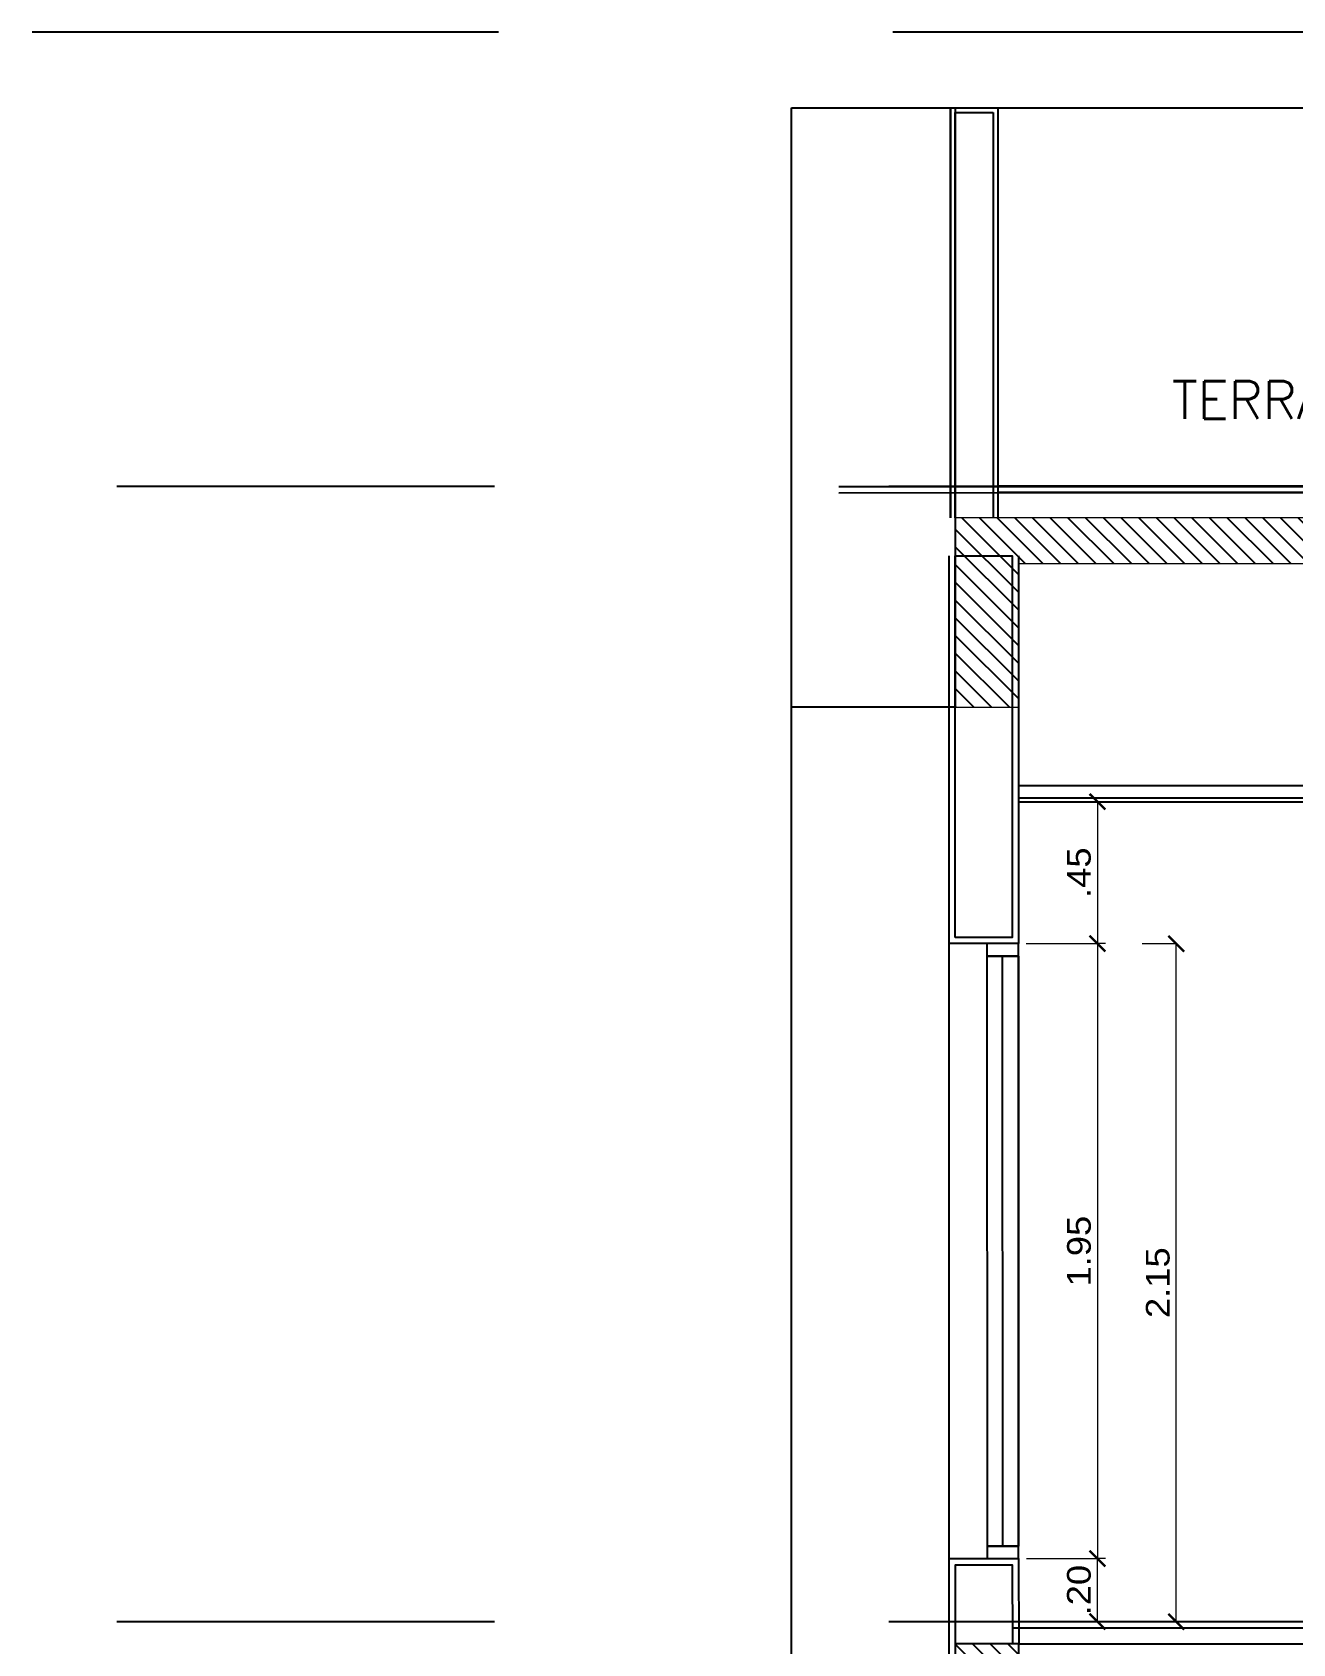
# Model space of a CAD drawing. Header units: metres. Extents: x 126 to 596, y -539 to -70.
# Drawn here: x 241.39 to 245.39, y -375.31 to -370.2 of the extents above; entities that cross this region are included whole.
import ezdxf

# ---------------------------------------------------------------- set-up
doc = ezdxf.new("R2010")
doc.units = ezdxf.units.M
doc.header["$LTSCALE"] = 10
doc.linetypes.add('HIDDEN', pattern=[0.375, 0.25, -0.125])
for name, color, linetype in [('01', 1, 'Continuous'), ('02', 2, 'Continuous'), ('A- Hatch Hormigon', 255, 'Continuous'), ('A-Aberturas', 2, 'Continuous'), ('A-Cielorraso', 1, 'HIDDEN'), ('A-Muros', 4, 'Continuous'), ('A-Revoques', 1, 'Continuous'), ('Dr Ejes en bloque', 4, 'Continuous'), ('PISO', 251, 'Continuous'), ('TCOTA', 1, 'Continuous'), ('Texto', 3, 'Continuous')]:
    doc.layers.add(name, color=color, linetype=linetype)
doc.layers.add('Dr Contorno exterior torre', color=31, linetype='Continuous', transparency=0.5)
doc.layers.add('PILAR_HORMIGON', color=5, linetype='Continuous', lineweight=20)
doc.styles.add('1-50', font='arial.ttf', dxfattribs={"width": 1.1, "height": 0.075})
doc.styles.add('T12', font='romans.shx', dxfattribs={"height": 0.12})
doc.dimstyles.new('1-50', dxfattribs={"dimscale": 0, "dimtxt": 0.075, "dimasz": 0.05, "dimexe": 0, "dimexo": 0.025, "dimgap": 0.02, "dimtad": 1, "dimzin": 4, "dimdsep": 46, "dimtxsty": '1-50', "dimblk": 'ARCHTICK', "dimcen": 0.09, "dimclrd": 256, "dimclre": 8, "dimclrt": 2, "dimadec": 0, "dimazin": 3, "dimtfac": 1, "dimtofl": 0, "dimtmove": 2, "dimatfit": 3, "dimldrblk": 'OPEN90', "dimfxl": 1, "dimtolj": 1, "dimtzin": 0, "dimlwd": 18, "dimlwe": 18, "dimarcsym": 0})

# ---------------------------------------------------------------- blocks, each defined once
blk = doc.blocks.new('_ArchTick')
at = {"color": 0, "linetype": 'ByBlock', "const_width": 0.15}
blk.add_lwpolyline([(-0.5, -0.5), (0.5, 0.5)], dxfattribs=at)
blk = doc.blocks.new('*D73')
at = {"layer": 'Defpoints', "color": 0, "transparency": 16777216}
for p in [(64.1812, -337.7665), (64.4309, -337.7665, 0), (64.1812, -337.9665)]:
    blk.add_point(p, dxfattribs=at)
at = {"layer": 'TCOTA', "color": 8, "lineweight": 18, "transparency": 16777216}
for p, q in [((64.2062, -337.7665, 0), (64.4309, -337.7665, 0)), ((64.2062, -337.9665, 0), (64.4309, -337.9665, 0))]:
    blk.add_line(p, q, dxfattribs=at)
at = {"layer": 'TCOTA', "lineweight": 18, "transparency": 16777216}
blk.add_line((64.4309, -337.9665, 0), (64.4309, -337.7665, 0), dxfattribs=at)
at = {"layer": 'TCOTA', "lineweight": 18, "transparency": 16777216, "xscale": 0.05, "yscale": 0.05, "zscale": 0.05}
for p, rotation in [((64.4309, -337.7665, 0), 90), ((64.4309, -337.9665, 0), 270)]:
    blk.add_blockref('_ArchTick', p, dxfattribs=dict(at, rotation=rotation))
at = {"layer": 'TCOTA', "color": 2, "transparency": 16777216, "insert": (64.3726, -337.8665, 0), "char_height": 0.075, "attachment_point": 5, "rotation": 90, "style": '1-50'}
blk.add_mtext('\\A1;.20', dxfattribs=at)
blk = doc.blocks.new('_Open90')
at = {"color": 0, "linetype": 'ByBlock', "lineweight": -2}
for p, q in [((0, 0), (-1, 0)), ((-0.5, 0.5), (0, 0)), ((0, 0), (-0.5, -0.5))]:
    blk.add_line(p, q, dxfattribs=at)
blk = doc.blocks.new('*D71')
at = {"layer": 'Defpoints', "color": 0, "transparency": 16777216}
for p in [(64.5475, -335.8165, 0), (64.681, -335.8165), (64.5475, -337.9665, 0)]:
    blk.add_point(p, dxfattribs=at)
at = {"layer": 'TCOTA', "color": 8, "lineweight": 18, "transparency": 16777216}
for p, q in [((64.5725, -335.8165), (64.681, -335.8165)), ((64.5725, -337.9665), (64.681, -337.9665))]:
    blk.add_line(p, q, dxfattribs=at)
at = {"layer": 'TCOTA', "lineweight": 18, "transparency": 16777216}
blk.add_line((64.681, -337.9665), (64.681, -335.8165), dxfattribs=at)
at = {"layer": 'TCOTA', "lineweight": 18, "transparency": 16777216, "xscale": 0.05, "yscale": 0.05, "zscale": 0.05}
for p, rotation in [((64.681, -335.8165), 90), ((64.681, -337.9665), 270)]:
    blk.add_blockref('_ArchTick', p, dxfattribs=dict(at, rotation=rotation))
at = {"layer": 'TCOTA', "color": 2, "transparency": 16777216, "insert": (64.6227, -336.8915), "char_height": 0.075, "attachment_point": 5, "rotation": 90, "style": '1-50'}
blk.add_mtext('\\A1;2.15', dxfattribs=at)
blk = doc.blocks.new('*D74')
at = {"layer": 'Defpoints', "color": 0, "transparency": 16777216}
for p in [(64.1805, -335.3665), (64.1805, -335.8165), (64.4309, -335.8165, 0)]:
    blk.add_point(p, dxfattribs=at)
at = {"layer": 'TCOTA', "color": 8, "lineweight": 18, "transparency": 16777216}
for p, q in [((64.2055, -335.3665, 0), (64.4309, -335.3665, 0)), ((64.2055, -335.8165, 0), (64.4309, -335.8165, 0))]:
    blk.add_line(p, q, dxfattribs=at)
at = {"layer": 'TCOTA', "lineweight": 18, "transparency": 16777216}
blk.add_line((64.4309, -335.3665, 0), (64.4309, -335.8165, 0), dxfattribs=at)
at = {"layer": 'TCOTA', "lineweight": 18, "transparency": 16777216, "xscale": 0.05, "yscale": 0.05, "zscale": 0.05}
for p, rotation in [((64.4309, -335.3665, 0), 90), ((64.4309, -335.8165, 0), 270)]:
    blk.add_blockref('_ArchTick', p, dxfattribs=dict(at, rotation=rotation))
at = {"layer": 'TCOTA', "color": 2, "transparency": 16777216, "insert": (64.3727, -335.5915, 0), "char_height": 0.075, "attachment_point": 5, "rotation": 90, "style": '1-50'}
blk.add_mtext('\\A1;.45', dxfattribs=at)
blk = doc.blocks.new('*D72')
at = {"layer": 'Defpoints', "color": 0, "transparency": 16777216}
for p in [(64.4311, -335.8165, 0), (64.4311, -337.7665, 0), (64.4311, -337.7665)]:
    blk.add_point(p, dxfattribs=at)
at = {"layer": 'TCOTA', "color": 8, "lineweight": 18, "transparency": 16777216}
for p, q in [((64.4561, -335.8165), (64.4311, -335.8165)), ((64.4561, -337.7665), (64.4311, -337.7665))]:
    blk.add_line(p, q, dxfattribs=at)
at = {"layer": 'TCOTA', "lineweight": 18, "transparency": 16777216}
blk.add_line((64.4311, -335.8165), (64.4311, -337.7665), dxfattribs=at)
at = {"layer": 'TCOTA', "lineweight": 18, "transparency": 16777216, "xscale": 0.05, "yscale": 0.05, "zscale": 0.05}
for p, rotation in [((64.4311, -335.8165), 90), ((64.4311, -337.7665), 270)]:
    blk.add_blockref('_ArchTick', p, dxfattribs=dict(at, rotation=rotation))
at = {"layer": 'TCOTA', "color": 2, "transparency": 16777216, "insert": (64.3728, -336.7915), "char_height": 0.075, "attachment_point": 5, "rotation": 90, "style": '1-50'}
blk.add_mtext('\\A1;1.95', dxfattribs=at)
blk = doc.blocks.new('RTAAA')
at = {"layer": 'A- Hatch Hormigon'}
h = blk.add_hatch(dxfattribs=at)
h.set_pattern_fill('ANSI31', color=1, scale=0.0125, angle=-90, style=0)
h.paths.add_polyline_path([(63.9805, -345.7448), (63.9805, -346.3448), (64.1805, -346.3448), (64.1805, -345.8898), (70.7302, -345.8898), (70.7302, -346.3448), (70.9302, -346.3448), (70.9302, -345.7448)])
at = {"color": 1}
blk.add_line((63.9652, -344.4448, 0), (63.9652, -345.7448, 0), dxfattribs=at)
at = {"layer": '01', "elevation": 0}
blk.add_lwpolyline([(63.461, -344.4448), (63.9805, -344.4448), (63.9805, -346.3448), (63.461, -346.3448)], close=True, dxfattribs=at)
at = {"layer": '02'}
for p, q in [((70.7109, -345.6446, 0), (64.1152, -345.6446, 0)), ((70.7109, -345.6646, 0), (64.1152, -345.6646, 0))]:
    blk.add_line(p, q, dxfattribs=at)
at = {"layer": 'A-Muros'}
for p, q in [((63.9802, -345.7448, 0), (63.9802, -344.4598, 0)), ((63.9802, -344.4598, 0), (64.1002, -344.4598, 0)), ((64.1002, -344.4598, 0), (64.1002, -345.7448, 0))]:
    blk.add_line(p, q, dxfattribs=at)
at = {"layer": 'A-Revoques', "color": 1}
for p, q in [((63.9652, -345.7448, 0), (63.9652, -344.4448, 0)), ((63.9652, -344.4448, 0), (64.1152, -344.4448, 0)), ((64.1152, -344.4448, 0), (64.1152, -345.7448, 0))]:
    blk.add_line(p, q, dxfattribs=at)
at = {"layer": 'A-Revoques'}
blk.add_line((64.1152, -344.4448, 0), (65.9352, -344.4448), dxfattribs=at)
at = {"layer": 'PILAR_HORMIGON', "color": 5}
for p, q in [((70.9302, -345.7448, 0), (63.9802, -345.7448, 0)), ((63.9802, -345.7448, 0), (63.9802, -345.8648, 0)), ((63.9802, -345.8648, 0), (63.9802, -345.866, 0)), ((63.9802, -345.866, 0), (63.9805, -346.3448, 0)), ((64.1805, -346.3448, 0), (64.1805, -345.8898, 0)), ((64.1805, -345.8898, 0), (70.7302, -345.8898, 0)), ((63.9805, -346.3448, 0), (64.1805, -346.3448, 0))]:
    blk.add_line(p, q, dxfattribs=at)
at = {"layer": 'Texto', "style": 'T12'}
blk.add_text('TERRAZA TECNICA', height=0.12, dxfattribs=at).set_placement((64.6669, -345.4309))
blk = doc.blocks.new('niveles')
at = {"layer": 'PISO', "linetype": 'HIDDEN'}
for p, q in [((572.1651, -271.3236, 0), (533.1869, -271.3237, 0)), ((572.152, -272.7636), (533.4553, -272.7636)), ((572.152, -276.3636), (533.4553, -276.3636))]:
    blk.add_line(p, q, dxfattribs=at)
blk = doc.blocks.new('hhhh')
at = {"layer": 'A- Hatch Hormigon'}
h = blk.add_hatch(dxfattribs=at)
h.set_pattern_fill('ANSI31', color=1, scale=0.0125, angle=-90, style=0)
h.paths.add_polyline_path([(77.3811, -338.0365), (77.1811, -338.0365), (77.1811, -338.6365), (77.3811, -338.6365)])
h.paths.add_polyline_path([(82.6316, -338.0365), (82.4316, -338.0365), (82.4316, -338.6365), (82.6316, -338.6365)])
h.paths.add_polyline_path([(87.7797, -338.0365), (87.5997, -338.0365), (87.5808, -338.0365), (87.5808, -338.6365), (87.7808, -338.6365)])
h.paths.add_polyline_path([(70.9308, -338.0365), (70.7308, -338.0365), (70.7308, -338.6365), (70.9308, -338.6365)])
h.paths.add_polyline_path([(73.6309, -338.0365), (73.4309, -338.0365), (73.4309, -338.6365), (73.6309, -338.6365)])
h.paths.add_polyline_path([(64.1811, -338.0365), (63.9813, -338.0365), (63.9813, -338.1565), (63.9811, -338.6365), (64.1811, -338.6365)])
at = {"color": 1}
blk.add_line((63.4608, -338.6365, 0), (63.4608, -335.0665, 0), dxfattribs=at)
at = {"color": 2}
for p, q in [((68.7367, -337.9665, 0), (64.181, -337.9665)), ((68.7367, -337.9865, 0), (64.1613, -337.9865))]:
    blk.add_line(p, q, dxfattribs=at)
at = {"color": 5}
for p, q in [((63.9811, -338.6365, 0), (63.9811, -338.0365, 0)), ((64.1811, -338.0365, 0), (63.9813, -338.0365)), ((64.1811, -338.0365, 0), (64.1811, -338.6365, 0)), ((64.1811, -338.0365, 0), (70.7308, -338.0365, 0))]:
    blk.add_line(p, q, dxfattribs=at)
at = {"layer": 'A-Aberturas', "color": 1}
blk.add_line((63.9609, -337.7665), (63.9605, -335.8165), dxfattribs=at)
at = {"layer": 'A-Aberturas', "elevation": 0}
for points in [[(64.1805, -335.8165), (64.0805, -335.8165), (64.0805, -335.8565), (64.1805, -335.8565)], [(64.1305, -335.8565), (64.1805, -335.8565), (64.1809, -337.7265), (64.1309, -337.7265)], [(64.1809, -337.7265), (64.0809, -337.7265), (64.0809, -337.7665), (64.1809, -337.7665)]]:
    blk.add_lwpolyline(points, close=True, dxfattribs=at)
at = {"layer": 'A-Aberturas', "color": 1, "elevation": 0}
blk.add_lwpolyline([(64.0809, -337.7265), (64.1809, -337.7265), (64.1805, -335.8565), (64.0805, -335.8565)], close=True, dxfattribs=at)
at = {"layer": 'A-Cielorraso', "color": 1, "linetype": 'Continuous'}
blk.add_line((68.7367, -335.3165, 0), (64.1805, -335.3165), dxfattribs=at)
at = {"layer": 'A-Cielorraso', "color": 2, "linetype": 'Continuous'}
for p, q in [((68.7367, -335.3557, 0), (64.1805, -335.3557)), ((64.1805, -335.3665), (68.7367, -335.3665, 0))]:
    blk.add_line(p, q, dxfattribs=at)
at = {"layer": 'A-Muros', "color": 1}
for points in [[(64.1805, -334.5865), (64.1805, -335.8165), (63.9605, -335.8165), (63.9605, -334.5865)], [(63.9811, -338.6365), (63.9614, -338.6365), (63.9609, -337.7665), (64.1809, -337.7665), (64.1813, -338.0365)]]:
    blk.add_lwpolyline(points, dxfattribs=at)
at = {"layer": 'A-Muros', "elevation": 0}
for points in [[(63.9805, -335.7965), (63.9805, -334.5865), (64.1605, -334.5865), (64.1605, -335.7965)], [(63.9813, -338.0365), (63.9809, -337.7865), (64.1609, -337.7865), (64.1613, -338.0365)]]:
    blk.add_lwpolyline(points, close=True, dxfattribs=at)
at = {"layer": 'Dr Contorno exterior torre'}
blk.add_line((63.9813, -338.0365), (63.9813, -337.9665), dxfattribs=at)
at = {"layer": 'TCOTA'}
for base, p1, p2, picture, middle in [((64.4309, -335.8165, 0), (64.1805, -335.3665), (64.1805, -335.8165), '*D74', (64.3727, -335.5915, 0)), ((64.4311, -337.7665), (64.4311, -335.8165, 0), (64.4311, -337.7665, 0), '*D72', (64.3728, -336.7915)), ((64.681, -335.8165), (64.5475, -337.9665, 0), (64.5475, -335.8165, 0), '*D71', (64.6227, -336.8915)), ((64.4309, -337.7665, 0), (64.1812, -337.9665), (64.1812, -337.7665), '*D73', (64.3726, -337.8665, 0))]:
    dim = blk.add_linear_dim(base=base, p1=p1, p2=p2, angle=90, dimstyle='1-50', override={"dimscale": 1}, dxfattribs=at)
    dim.commit()
    dim.dimension.update_dxf_attribs({"geometry": picture, "text_midpoint": middle})

msp = doc.modelspace()

# ---------------------------------------------------------------- linework, layer by layer
at = {"color": 152, "true_color": 0x2776bb}
for p, q in [((243.9477, -371.6448, 0), (251.0476, -371.6446, 0)), ((243.9477, -371.6648, 0), (251.0476, -371.6646, 0))]:
    msp.add_line(p, q, dxfattribs=at)

# ---------------------------------------------------------------- block references
msp.add_blockref('RTAAA', (180.3367, -26))
at = {"layer": 'A-Aberturas'}
msp.add_blockref('hhhh', (180.3367, -37.2783), dxfattribs=at)
at = {"layer": 'Dr Ejes en bloque'}
msp.add_blockref('niveles', (-291.7961, -98.8812, 0), dxfattribs=at)

doc.saveas('drawing.dxf')
